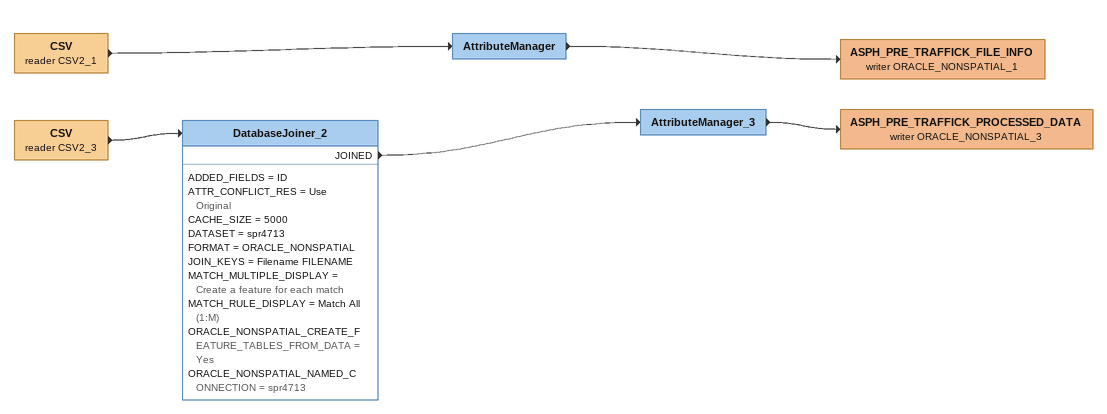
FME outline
CSV (reader CSV2_1)
    -> AttributeManager
AttributeManager
    -> ASPH_PRE_TRAFFICK_FILE_INFO (writer ORACLE_NONSPATIAL_1)
ASPH_PRE_TRAFFICK_FILE_INFO (writer ORACLE_NONSPATIAL_1)
CSV (reader CSV2_3)
    -> DatabaseJoiner_2
DatabaseJoiner_2
    ADDED_FIELDS = ID
    ATTR_CONFLICT_RES = Use Original
    CACHE_SIZE = 5000
    DATASET = spr4713
    FORMAT = ORACLE_NONSPATIAL
    JOIN_KEYS = Filename FILENAME
    MATCH_MULTIPLE_DISPLAY = Create a feature for each match
    MATCH_RULE_DISPLAY = Match All (1:M)
    ORACLE_NONSPATIAL_CREATE_FEATURE_TABLES_FROM_DATA = Yes
    ORACLE_NONSPATIAL_NAMED_CONNECTION = spr4713
    JOINED -> AttributeManager_3
AttributeManager_3
    -> ASPH_PRE_TRAFFICK_PROCESSED_DATA (writer ORACLE_NONSPATIAL_3)
ASPH_PRE_TRAFFICK_PROCESSED_DATA (writer ORACLE_NONSPATIAL_3)
